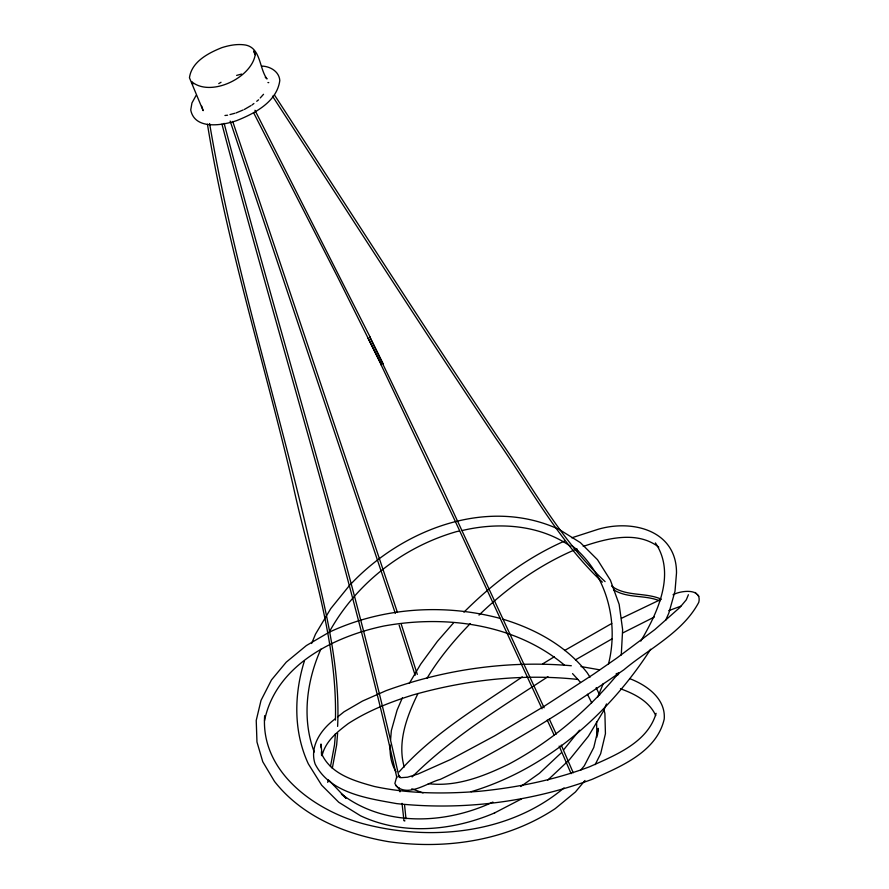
<?xml version="1.0" encoding="UTF-8"?>
<svg xmlns="http://www.w3.org/2000/svg" width="889" height="889" viewBox="0 0 889 889"><rect width="100%" height="100%" fill="white"/><g stroke="black" fill="none" stroke-linecap="round" stroke-linejoin="round"><path stroke-width="1.33" d="M621.267 654.993L622.633 629.656L619.144 604.32L610.387 580.173L597.475 559.681L580.361 542.612L558.603 529.099M335.431 733.625L334.531 744.771L330.475 766.562M337.62 733.203L336.664 744.849L332.297 768.385M390.171 744.949C389.571 754.083 391.16 763.984 396.027 771.796M390.593 739.726L391.349 730.58L397.094 710.122L402.384 697.776M597.508 734.692L598.341 728.358L593.785 747.482L584.295 765.818L580.761 770.074M327.741 782.387L328.163 779.697M304.271 661.394C293.97 694.765 293.426 731.725 308.316 763.829L321.674 785.22L338.776 802.289L360.545 815.791C402.773 835.638 452.301 830.871 494.351 813.046L494.84 812.802M608.432 664.227C619.177 622.133 606.72 573.616 572.216 545.846M616.677 675.729L617.277 673.14M264.533 720.69C275.623 665.528 333.575 636.491 384.07 625.978C445.789 614.799 515.075 623.8 564.415 665.072M322.096 755.617C325.33 741.37 337.275 731.847 348.388 723.502C368.246 710.655 390.371 702.021 412.863 694.987C466.214 679.874 522.432 673.506 577.706 679.418M656.104 713.322C647.514 742.793 615.155 755.25 589.674 766.729C554.447 779.964 517.342 787.498 479.96 791.232C444.722 794.099 408.962 793.91 374.269 786.454C354.722 781.031 331.486 774.519 322.04 754.639L320.985 744.004L321.185 747.86M311.617 643.492L315.506 634.135L330.786 608.576L349.933 584.906M320.885 649.137C306.605 680.963 301.671 718.868 314.239 752.016M597.752 696.987L603.287 683.508M606.476 703.955L603.642 710.756L588.351 736.325L569.204 759.984L547.746 780.109M396.905 776.119L394.86 783.52L396.905 786.643M688.397 594.73L686.308 599.797L679.874 607.454L654.904 629.534L616.488 658.316L593.641 674.151L544.124 706.322L494.517 735.936L450.823 759.406L418.297 773.908L407.529 777.208L400.883 777.697L398.572 775.375L400.061 777.664M417.986 693.487C407.029 716.012 397.072 741.815 404.228 767.018M665.594 620.389L668.828 613.121L675.007 591.207L676.507 572.938C676.685 530.244 632.29 519.254 598.241 529.255L571.794 537.801M595.152 764.629L600.664 753.728L605.431 733.714L604.898 713.511L603.931 709.522M196.069 95.479L191.935 103.002L190.735 109.969C194.658 130.183 222.494 125.449 236.696 120.604C254.732 113.403 277.001 101.813 279.802 80.488C279.146 71.364 269.9 66.175 261.544 66.075M409.351 683.297L420.675 664.194L437.432 641.313L453.446 623M426.942 678.374C438.966 658.371 454.09 640.28 470.314 623.567M640.791 641.102C657.527 612.821 676.14 573.694 655.404 542.901M650.637 649.248C608.876 714.278 545.979 769.374 471.07 791.71M329.108 632.301C355.911 583.462 403.239 546.868 456.668 531.578L459.38 531.077M563.57 749.894L579.506 730.191M584.984 780.475L575.427 791.977L555.292 808.59C506.652 840.85 445.578 849.828 388.493 841.661C345.565 834.349 302.027 816.58 274.512 781.442L262.766 761.74L256.965 741.993L256.232 720.423L261.01 700.421L271.478 679.941L286.236 662.172L306.372 645.558L328.052 632.879M399.128 771.885C433.61 732.814 479.771 706.199 522.265 676.873M412.118 776.953C452.068 737.059 500.996 707.444 548.002 676.662M618.955 672.684C588.462 709.811 551.224 741.582 508.73 764.184C483.838 776.219 456.49 787.087 428.309 783.654M260.233 97.968L263.533 94.29M463.936 612.188C493.006 583.117 526.532 557.747 564.315 541.168M478.993 615.121C507.43 587.573 540.39 564.137 577.028 548.846M350.911 583.995C401.895 530 485.983 496.795 557.347 528.644M561.048 753.005L539.423 773.286L520.776 786.532M564.037 787.887C509.497 833.849 430.687 841.527 363.468 823.814C314.684 810.49 260.421 772.085 264.666 715.656M335.375 718.756C321.54 728.769 309.15 746.171 315.106 763.962C329.808 792.988 366.757 798.233 395.461 803.4L396.783 803.623C462.391 810.635 529.666 802.156 591.618 779.531L592.974 778.975C620.611 766.551 656.727 752.016 664.227 719.034C665.839 698.632 646.703 685.108 629.779 678.674M337.542 717.023L344.032 711.8L362.49 701.054L386.137 690.642C445.056 669.184 508.819 660.271 571.327 665.739M252.02 104.991L253.898 103.513M256.71 101.29L258.577 99.812M542.846 663.772L554.28 656.793M564.582 650.515L611.765 623.467M575.461 659.849L611.954 638.913M218.75 83.61L221.028 82.288M244.319 109.48L250.92 105.635M492.906 802.067C445.478 824.37 384.581 827.203 341.365 793.988L345.999 798.2L329.119 780.431M494.351 813.046L521.41 798.978M621.489 618.299L661.372 599.186M622.822 632.901L654.348 617.022M235.974 112.97L243.13 109.98M668.806 610.621L680.885 606.165M329.197 632.212C382.281 607.387 444.056 603.353 500.474 618.488M583.228 546.402C606.831 538.401 637.157 530.422 658.749 547.124M673.017 594.785C680.841 590.429 702.288 587.862 698.787 602.298C682.874 632.368 649.192 648.526 623.934 669.75C565.371 710.4 504.896 748.905 440.322 779.353C427.164 782.698 407.584 798.066 395.549 785.287M236.63 75.398L241.575 74.076M229.973 114.57L234.774 113.292M462.091 530.566C498.373 521.854 539.534 524.566 570.76 546.479M224.95 115.492L227.573 115.214M404.306 820.836L404.951 820.847M267.922 82.555L268.778 82.621M580.962 666.55L599.397 669.784M660.438 598.819C644.681 592.263 625.789 596.675 611.554 586.029M659.86 600.931C645.025 594.574 627.356 598.675 613.51 589.685M616.033 673.929L618.555 674.673M620.466 688.764C634.49 693.787 649.27 701.277 655.715 715.534M423.075 792.932L411.818 788.787M503.03 619.222C535.222 628.968 566.171 645.803 587.151 672.695L590.029 677.174M383.192 363.845L369.802 336.92L437.71 478.36L544.112 707.788M368.046 338.109L381.437 365.035L337.598 276.946L253.532 112.559M574.261 548.691L577.772 550.902L574.994 548.38M605.087 581.617C560.992 540.79 532.433 486.561 498.251 437.799C422.331 324.407 348.877 209.404 274.479 95.012M602.364 582.139C558.748 541.312 530.255 487.483 496.284 438.955C420.364 325.563 346.91 210.56 272.512 96.168M265.255 77.232L267.033 78.921C259.221 68.753 260.955 48.139 245.697 45.061C237.663 43.694 229.54 45.217 221.861 47.65C208.304 53.062 191.568 61.763 189.457 77.788L203.125 110.658L201.759 106.202M695.087 592.463L696.431 593.808M697.498 594.885L698.854 596.241M397.972 787.721L399.317 789.076M572.538 673.606L580.484 682.308M596.175 687.708L599.675 695.031M587.451 694.276L591.674 702.777M254.954 110.269L370.102 337.064M381.137 364.89L454.435 519.532L542.046 708.811M549.302 719.068L556.225 734.103M547.235 720.09L554.147 735.114M561.248 745.082L573.216 772.741M559.17 746.093L571.116 773.674M255.387 54.685L253.787 50.984L255.121 55.307C250.798 78.154 210.66 97.368 191.78 81.777L192.857 84.244M232.718 121.426L397.45 612.499M230.151 121.06L395.316 613.388M401.261 624.222L417.297 674.429M399.128 625.123L415.152 675.307M224.117 123.349C281.624 341.432 349.288 557.003 399.061 777.075M221.961 124.149C279.335 342.232 347.199 557.736 396.883 777.797M399.139 788.032L399.983 791.866M209.604 123.527C233.918 267.567 279.113 407.184 311.294 549.546C324.952 607.554 340.409 666.283 337.62 726.402M207.448 124.249C227.151 246.064 264.944 364.123 292.825 484.172C309.672 562.004 337.487 639.469 335.431 720.09M405.984 818.813L404.606 805.434M402.028 803.323L403.962 820.636M321.385 751.705L321.585 755.561M596.563 721.935L596.964 737.103"/></g></svg>
